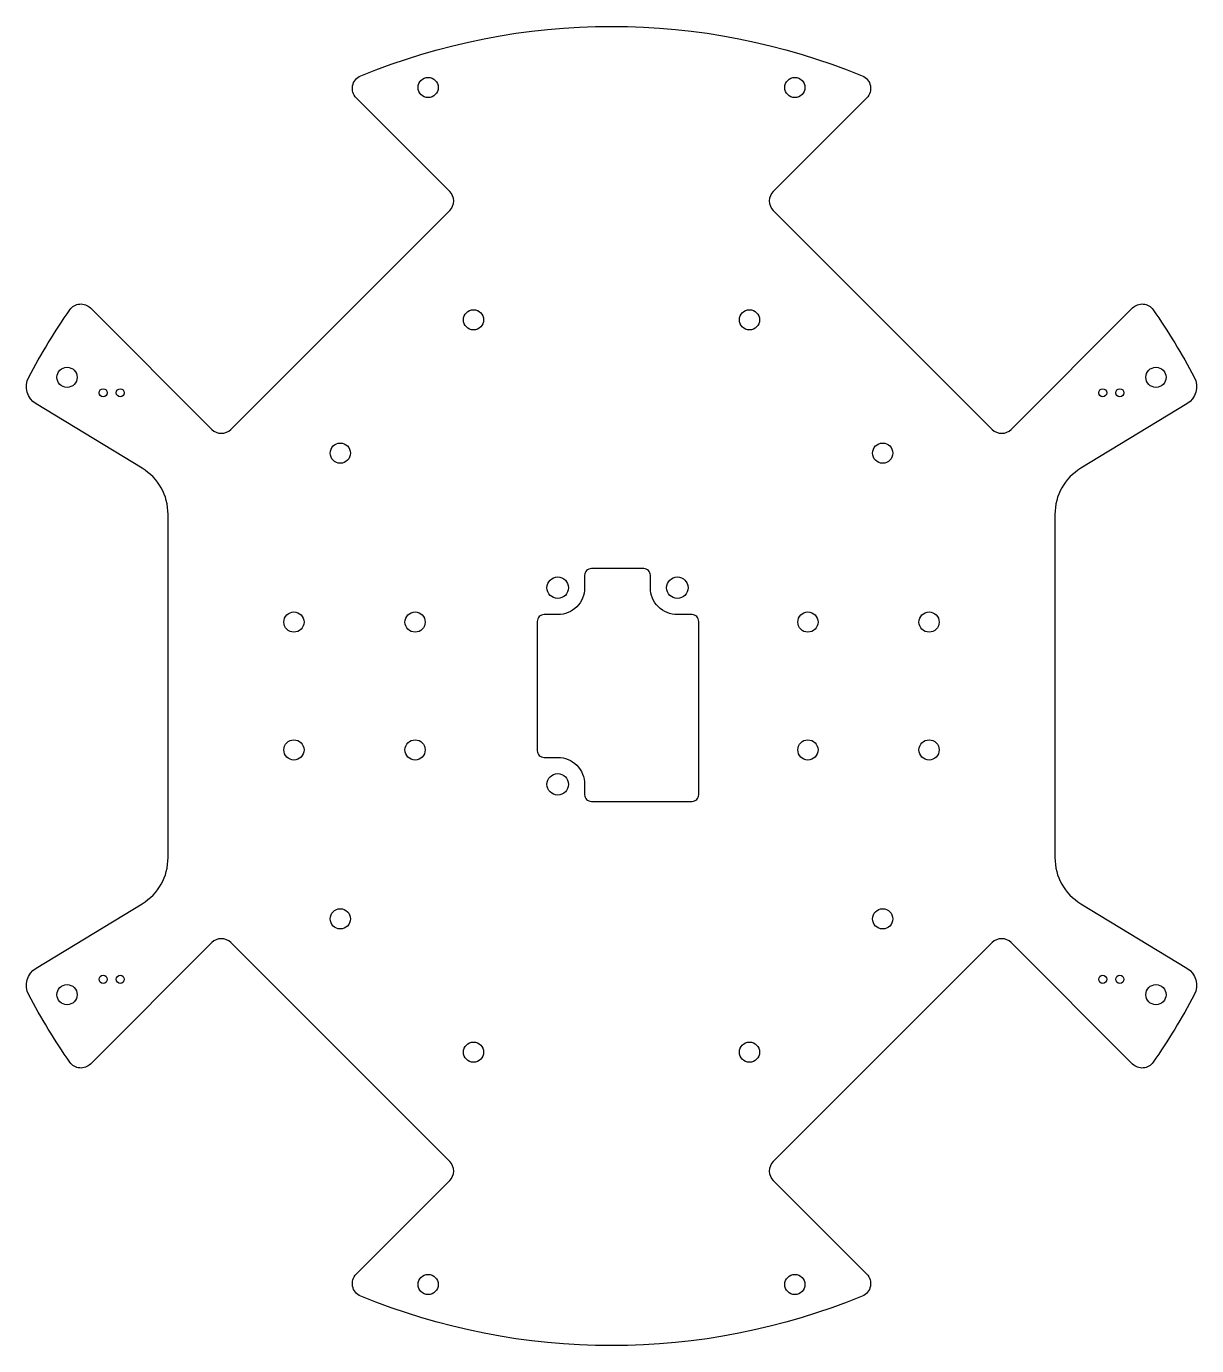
# Model space of a CAD drawing. Header units: millimetres. Extents: x -87 to 87, y -98 to 98.
import ezdxf

# ---------------------------------------------------------------- set-up
doc = ezdxf.new("R2010")
doc.units = ezdxf.units.MM

msp = doc.modelspace()

# ---------------------------------------------------------------- linework, layer by layer
for points in [[(-24.04, -70.66), (-56.57, -38.13, 0.414214), (-59.4, -38.13), (-77.44, -56.17, -0.467486), (-80.49, -55.9, -0.029985), (-86.6, -45.87, -0.397258), (-85.51, -41.9), (-69.74, -32.34, 0.262136), (-65.89, -25.5), (-65.89, 25.5, 0.262136), (-69.74, 32.34), (-85.51, 41.9, -0.397258), (-86.6, 45.87, -0.029985), (-80.49, 55.9, -0.467486), (-77.44, 56.17), (-59.4, 38.13, 0.414214), (-56.57, 38.13), (-24.04, 70.66, 0.414214), (-24.04, 73.49), (-37.93, 87.37, -0.535332), (-37.27, 90.64, -0.197585), (37.27, 90.64, -0.535332), (37.93, 87.37), (24.04, 73.49, 0.414214), (24.04, 70.66), (56.57, 38.13, 0.414214), (59.4, 38.13), (77.44, 56.17, -0.467486), (80.49, 55.9, -0.029985), (86.6, 45.87, -0.397258), (85.51, 41.9), (69.74, 32.34, 0.262136), (65.89, 25.5), (65.89, -25.5, 0.262136), (69.74, -32.34), (85.51, -41.9, -0.397258), (86.6, -45.87, -0.029985), (80.49, -55.9, -0.467486), (77.44, -56.17), (59.4, -38.13, 0.414214), (56.57, -38.13), (24.04, -70.66, 0.414214), (24.04, -73.49), (37.93, -87.37, -0.535332), (37.27, -90.64, -0.197585), (-37.27, -90.64, -0.535332), (-37.93, -87.37), (-24.04, -73.49, 0.414214)], [(-3.99, -14.61), (-3.99, -16.15, 0.414214), (-2.99, -17.15), (11.97, -17.15, 0.414214), (12.97, -16.15), (12.97, 9.6, 0.414214), (11.97, 10.6), (9.79, 10.6, -0.414214), (5.79, 14.6), (5.79, 16.45, 0.414214), (4.79, 17.45), (-2.99, 17.45, 0.414214), (-3.99, 16.45), (-3.99, 14.6, -0.414214), (-7.99, 10.6), (-10.03, 10.6, 0.414214), (-11.03, 9.6), (-11.03, -9.61, 0.414214), (-10.03, -10.61), (-7.99, -10.61, -0.414214)]]:
    msp.add_lwpolyline(points, format="xyb", close=True)
for centre, radius in [((-27.25, 88.92), 1.5), ((27.25, 88.92), 1.5), ((-20.5, 54.4), 1.5), ((20.5, 54.4), 1.5), ((-80.91, 45.86), 1.5), ((80.91, 45.86), 1.5), ((-75.54, 43.56), 0.6), ((-73, 43.56), 0.6), ((73, 43.56), 0.6), ((75.54, 43.56), 0.6), ((-40.3, 34.6), 1.5), ((40.3, 34.6), 1.5), ((-7.99, 14.6), 1.6), ((9.79, 14.6), 1.6), ((-47.19, 9.5), 1.5), ((-29.19, 9.5), 1.5), ((29.19, 9.5), 1.5), ((47.19, 9.5), 1.5), ((-47.19, -9.5), 1.5), ((-29.19, -9.5), 1.5), ((29.19, -9.5), 1.5), ((47.19, -9.5), 1.5), ((-7.99, -14.61), 1.6), ((-40.3, -34.6), 1.5), ((40.3, -34.6), 1.5), ((-75.54, -43.58), 0.6), ((-73, -43.58), 0.6), ((73, -43.58), 0.6), ((75.54, -43.58), 0.6), ((-80.91, -45.86), 1.5), ((80.91, -45.86), 1.5), ((-20.5, -54.4), 1.5), ((20.5, -54.4), 1.5), ((-27.25, -88.92), 1.5), ((27.25, -88.92), 1.5)]:
    msp.add_circle(centre, radius)

doc.saveas('drawing.dxf')
